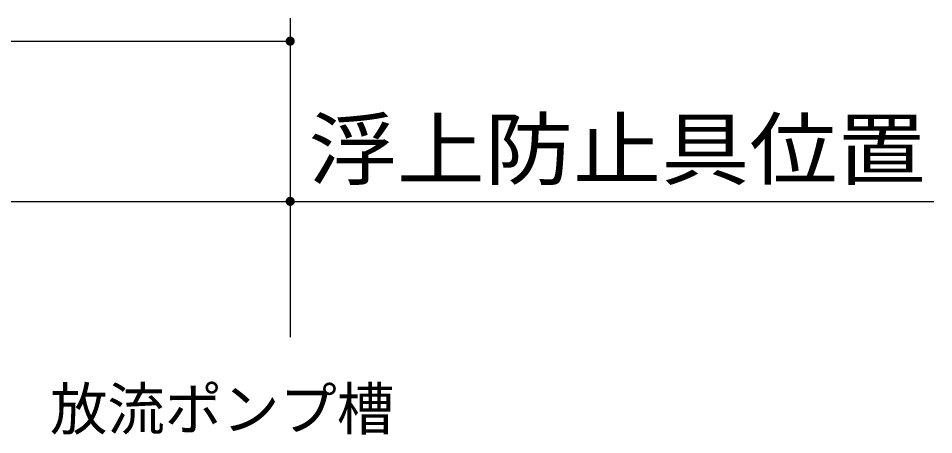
# Model space of a CAD drawing. Units: millimetres, scale not verified. Extents: x -14850 to 14850, y -10500 to 10500.
# Drawn here: x -7307 to -5308, y 2269 to 3179 of the extents above; entities that cross this region are included whole.
import ezdxf
from ezdxf.enums import TextEntityAlignment as Align

# ---------------------------------------------------------------- set-up
doc = ezdxf.new("R2010")
doc.units = ezdxf.units.MM
doc.header["$LTSCALE"] = 50
doc.layers.add('0-0_空気管', color=3, linetype='Continuous', lineweight=25)
doc.layers.add('0-4_製作', color=5, linetype='Continuous', lineweight=25)
doc.styles.add('ＭＳ ゴシック', font='')
doc.styles.get('ＭＳ ゴシック').set_extended_font_data('MS Gothic')

msp = doc.modelspace()

# ---------------------------------------------------------------- linework, layer by layer
at = {"layer": '0-4_製作', "color": 2}
for p, q in [((-6713.44, 3178.91), (-6713.44, 2482.16)), ((-10263.44, 3128.91), (-6713.44, 3128.91)), ((-8363.44, 2778.91), (-6713.44, 2778.91)), ((-6713.44, 2778.91), (-5308.48, 2778.91))]:
    msp.add_line(p, q, dxfattribs=at)
at = {"layer": '0-4_製作'}
for points in [[(-6717.12, 3138.21), (-6713.44, 3128.91), (-6718.26, 3137.67)], [(-6715.92, 3138.6), (-6713.44, 3128.91), (-6717.12, 3138.21)], [(-6714.69, 3138.83), (-6713.44, 3128.91), (-6715.92, 3138.6)], [(-6713.44, 3138.91), (-6713.44, 3128.91), (-6714.69, 3138.83)], [(-6712.81, 3138.89), (-6713.44, 3128.91), (-6713.44, 3138.91)], [(-6711.56, 3138.73), (-6713.44, 3128.91), (-6712.81, 3138.89)], [(-6710.35, 3138.42), (-6713.44, 3128.91), (-6711.56, 3138.73)], [(-6709.18, 3137.96), (-6713.44, 3128.91), (-6710.35, 3138.42)], [(-6709.18, 3137.96), (-6703.44, 3128.91), (-6713.44, 3128.91)], [(-6708.08, 3137.35), (-6703.44, 3128.91), (-6709.18, 3137.96)], [(-6719.32, 3137), (-6723.44, 3128.91), (-6720.28, 3136.2)], [(-6719.32, 3137), (-6713.44, 3128.91), (-6723.44, 3128.91)], [(-6720.28, 3136.2), (-6723.44, 3128.91), (-6723.42, 3129.54)], [(-6713.44, 3128.91), (-6723.36, 3127.66), (-6723.44, 3128.91)], [(-6720.28, 3136.2), (-6723.42, 3129.54), (-6721.14, 3135.28)], [(-6721.14, 3135.28), (-6723.42, 3129.54), (-6723.26, 3130.78)], [(-6713.44, 3128.91), (-6723.12, 3126.42), (-6723.36, 3127.66)], [(-6721.14, 3135.28), (-6723.26, 3130.78), (-6721.88, 3134.27)], [(-6721.88, 3134.27), (-6723.26, 3130.78), (-6722.95, 3132)], [(-6713.44, 3128.91), (-6722.74, 3125.23), (-6723.12, 3126.42)], [(-6721.88, 3134.27), (-6722.95, 3132), (-6722.49, 3133.17)], [(-6713.44, 3128.91), (-6722.2, 3124.09), (-6722.74, 3125.23)], [(-6713.44, 3128.91), (-6721.53, 3123.03), (-6722.2, 3124.09)], [(-6713.44, 3128.91), (-6720.73, 3122.06), (-6721.53, 3123.03)], [(-6713.44, 3128.91), (-6719.81, 3121.2), (-6720.73, 3122.06)], [(-6713.44, 3128.91), (-6718.8, 3120.47), (-6719.81, 3121.2)], [(-6718.26, 3137.67), (-6713.44, 3128.91), (-6719.32, 3137)], [(-6713.44, 3128.91), (-6717.7, 3119.86), (-6718.8, 3120.47)], [(-6713.44, 3128.91), (-6716.53, 3119.4), (-6717.7, 3119.86)], [(-6713.44, 3118.91), (-6716.53, 3119.4), (-6713.44, 3128.91)], [(-6713.44, 3118.91), (-6715.31, 3119.09), (-6716.53, 3119.4)], [(-6713.44, 3118.91), (-6714.07, 3118.93), (-6715.31, 3119.09)], [(-6703.44, 3128.91), (-6713.44, 3118.91), (-6713.44, 3128.91)], [(-6703.44, 3128.91), (-6712.18, 3118.99), (-6713.44, 3118.91)], [(-6703.44, 3128.91), (-6710.95, 3119.22), (-6712.18, 3118.99)], [(-6703.44, 3128.91), (-6709.76, 3119.61), (-6710.95, 3119.22)], [(-6703.44, 3128.91), (-6708.62, 3120.15), (-6709.76, 3119.61)], [(-6703.44, 3128.91), (-6707.56, 3120.82), (-6708.62, 3120.15)], [(-6707.06, 3136.61), (-6703.44, 3128.91), (-6708.08, 3137.35)], [(-6703.44, 3128.91), (-6706.59, 3121.62), (-6707.56, 3120.82)], [(-6706.15, 3135.76), (-6703.44, 3128.91), (-6707.06, 3136.61)], [(-6703.46, 3128.28), (-6706.59, 3121.62), (-6703.44, 3128.91)], [(-6703.46, 3128.28), (-6705.73, 3122.54), (-6706.59, 3121.62)], [(-6705.35, 3134.79), (-6703.44, 3128.91), (-6706.15, 3135.76)], [(-6703.61, 3127.04), (-6705.73, 3122.54), (-6703.46, 3128.28)], [(-6703.61, 3127.04), (-6704.99, 3123.55), (-6705.73, 3122.54)], [(-6704.67, 3133.73), (-6703.44, 3128.91), (-6705.35, 3134.79)], [(-6703.93, 3125.82), (-6704.99, 3123.55), (-6703.61, 3127.04)], [(-6703.93, 3125.82), (-6704.39, 3124.65), (-6704.99, 3123.55)], [(-6704.14, 3132.59), (-6703.44, 3128.91), (-6704.67, 3133.73)], [(-6703.75, 3131.4), (-6703.44, 3128.91), (-6704.14, 3132.59)], [(-6703.52, 3130.16), (-6703.44, 3128.91), (-6703.75, 3131.4)], [(-6720.28, 2786.2), (-6723.44, 2778.91), (-6723.42, 2779.54)], [(-6720.28, 2786.2), (-6713.44, 2778.91), (-6723.44, 2778.91)], [(-6713.44, 2778.91), (-6723.36, 2777.66), (-6723.44, 2778.91)], [(-6720.28, 2786.2), (-6723.42, 2779.54), (-6721.14, 2785.28)], [(-6721.14, 2785.28), (-6723.42, 2779.54), (-6723.26, 2780.78)], [(-6713.44, 2778.91), (-6723.12, 2776.42), (-6723.36, 2777.66)], [(-6721.14, 2785.28), (-6723.26, 2780.78), (-6721.88, 2784.27)], [(-6721.88, 2784.27), (-6723.26, 2780.78), (-6722.95, 2782)], [(-6713.44, 2778.91), (-6722.74, 2775.23), (-6723.12, 2776.42)], [(-6721.88, 2784.27), (-6722.95, 2782), (-6722.49, 2783.17)], [(-6713.44, 2778.91), (-6722.2, 2774.09), (-6722.74, 2775.23)], [(-6713.44, 2778.91), (-6721.53, 2773.03), (-6722.2, 2774.09)], [(-6713.44, 2778.91), (-6720.73, 2772.06), (-6721.53, 2773.03)], [(-6713.44, 2778.91), (-6719.81, 2771.2), (-6720.73, 2772.06)], [(-6719.32, 2787), (-6713.44, 2778.91), (-6720.28, 2786.2)], [(-6713.44, 2778.91), (-6718.8, 2770.47), (-6719.81, 2771.2)], [(-6718.26, 2787.67), (-6713.44, 2778.91), (-6719.32, 2787)], [(-6713.44, 2778.91), (-6717.7, 2769.86), (-6718.8, 2770.47)], [(-6717.12, 2788.21), (-6713.44, 2778.91), (-6718.26, 2787.67)], [(-6713.44, 2778.91), (-6716.53, 2769.4), (-6717.7, 2769.86)], [(-6715.92, 2788.6), (-6713.44, 2778.91), (-6717.12, 2788.21)], [(-6713.44, 2768.91), (-6716.53, 2769.4), (-6713.44, 2778.91)], [(-6714.69, 2788.83), (-6713.44, 2778.91), (-6715.92, 2788.6)], [(-6713.44, 2788.91), (-6713.44, 2778.91), (-6714.69, 2788.83)], [(-6712.81, 2788.89), (-6713.44, 2778.91), (-6713.44, 2788.91)], [(-6711.56, 2788.73), (-6713.44, 2778.91), (-6712.81, 2788.89)], [(-6710.35, 2788.42), (-6713.44, 2778.91), (-6711.56, 2788.73)], [(-6709.18, 2787.96), (-6713.44, 2778.91), (-6710.35, 2788.42)], [(-6709.18, 2787.96), (-6703.44, 2778.91), (-6713.44, 2778.91)], [(-6703.44, 2778.91), (-6713.44, 2768.91), (-6713.44, 2778.91)], [(-6703.44, 2778.91), (-6712.18, 2768.99), (-6713.44, 2768.91)], [(-6703.44, 2778.91), (-6710.95, 2769.22), (-6712.18, 2768.99)], [(-6703.44, 2778.91), (-6709.76, 2769.61), (-6710.95, 2769.22)], [(-6703.44, 2778.91), (-6708.62, 2770.15), (-6709.76, 2769.61)], [(-6708.08, 2787.35), (-6703.44, 2778.91), (-6709.18, 2787.96)], [(-6703.44, 2778.91), (-6707.56, 2770.82), (-6708.62, 2770.15)], [(-6707.06, 2786.61), (-6703.44, 2778.91), (-6708.08, 2787.35)], [(-6703.44, 2778.91), (-6706.59, 2771.62), (-6707.56, 2770.82)], [(-6706.15, 2785.76), (-6703.44, 2778.91), (-6707.06, 2786.61)], [(-6703.44, 2778.91), (-6705.73, 2772.54), (-6706.59, 2771.62)], [(-6705.35, 2784.79), (-6703.44, 2778.91), (-6706.15, 2785.76)], [(-6703.46, 2778.28), (-6705.73, 2772.54), (-6703.44, 2778.91)], [(-6703.61, 2777.04), (-6705.73, 2772.54), (-6703.46, 2778.28)], [(-6704.67, 2783.73), (-6703.44, 2778.91), (-6705.35, 2784.79)], [(-6704.14, 2782.59), (-6703.44, 2778.91), (-6704.67, 2783.73)], [(-6703.75, 2781.4), (-6703.44, 2778.91), (-6704.14, 2782.59)], [(-6703.52, 2780.16), (-6703.44, 2778.91), (-6703.75, 2781.4)], [(-6713.44, 2768.91), (-6715.31, 2769.09), (-6716.53, 2769.4)], [(-6713.44, 2768.91), (-6714.07, 2768.93), (-6715.31, 2769.09)], [(-6703.61, 2777.04), (-6704.99, 2773.55), (-6705.73, 2772.54)], [(-6703.93, 2775.82), (-6704.99, 2773.55), (-6703.61, 2777.04)], [(-6703.93, 2775.82), (-6704.39, 2774.65), (-6704.99, 2773.55)]]:
    msp.add_solid(points, dxfattribs=at)

# ---------------------------------------------------------------- texts
at = {"layer": '0-0_空気管', "color": 4, "style": 'ＭＳ ゴシック'}
msp.add_text('\u3000放流ポンプ槽\u3000', height=91.79, dxfattribs=at).set_placement((-7362.87, 2251.8), align=Align.BOTTOM_LEFT)
at = {"layer": '0-4_製作', "color": 4, "style": 'ＭＳ ゴシック', "width": 1.1}
msp.add_text('浮上防止具位置', height=128.3, dxfattribs=at).set_placement((-6673.45, 2789.99), align=Align.BOTTOM_LEFT)

doc.saveas('drawing.dxf')
